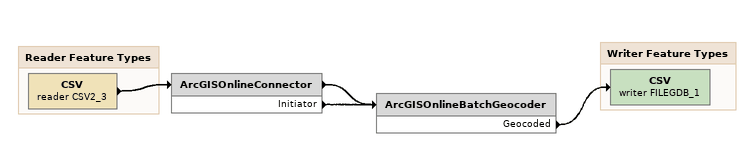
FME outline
ArcGISOnlineConnector
    -> ArcGISOnlineBatchGeocoder
    Initiator -> ArcGISOnlineBatchGeocoder
ArcGISOnlineBatchGeocoder
    Geocoded -> CSV (writer FILEGDB_1)

Bookmark: Reader Feature Types
CSV (reader CSV2_3)
    -> ArcGISOnlineConnector

Bookmark: Writer Feature Types
CSV (writer FILEGDB_1)
